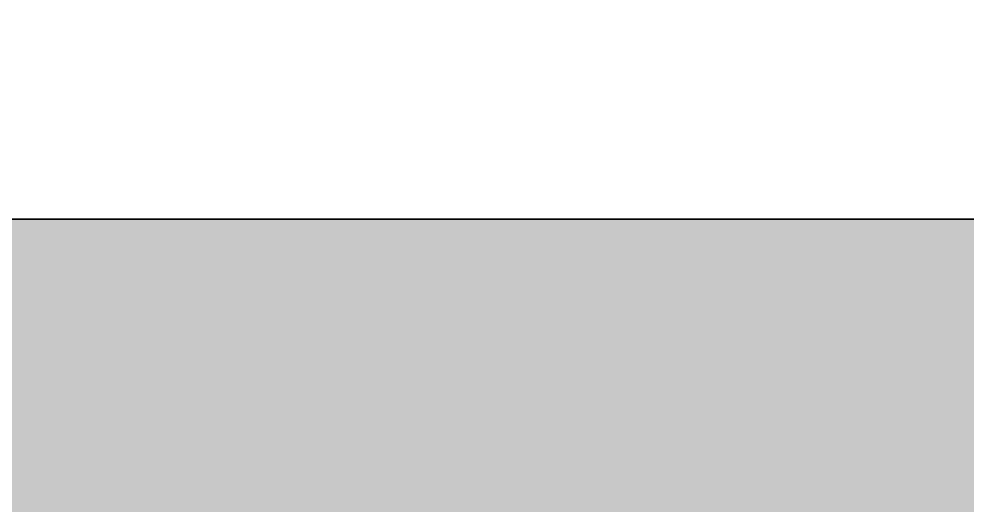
# Model space of a CAD drawing. Header units: millimetres. Extents: x -153298 to 620751, y -313239 to 250031.
# Drawn here: x 86097 to 86345.9, y -226670.2 to -226542.7 of the extents above; entities that cross this region are included whole.
import ezdxf

# ---------------------------------------------------------------- set-up
doc = ezdxf.new("R2010")
doc.units = ezdxf.units.MM
doc.linetypes.add('DPA_Hidden 50', pattern=[3, 2, -1])
for name, color, linetype, lineweight in [('A-DETL-GENF', 7, 'Continuous', 35), ('A-DETL-THIN', 7, 'Continuous', 25), ('A-FLOR-E', 7, 'Continuous', 35)]:
    doc.layers.add(name, color=color, linetype=linetype, lineweight=lineweight)

# ---------------------------------------------------------------- blocks, each defined once
blk = doc.blocks.new('DPA_AN_Callout - DPA_AN_Callout-15536224-2150-01 ENTRANCE 1 ELEVATION 4')
at = {"layer": 'A-DETL-GENF', "color": 7, "linetype": 'DPA_Hidden 50', "lineweight": 50}
blk.add_arc((18802.14, 101451.74), 500, 270, 0, dxfattribs=at)

msp = doc.modelspace()

# ---------------------------------------------------------------- hatches: boundary and pattern name
at = {"layer": 'A-DETL-GENF', "lineweight": 9}
h = msp.add_hatch(dxfattribs=at)
h.set_pattern_fill('FP_13', style=0, pattern_type=2)
h.set_pattern_definition([(45, (67238.43, -327895.2), (0, 449.0128), [317.5, -317.5]), (45, (67154.24, -327811), (0, 449.0128), [317.5, -317.5]), (45, (67070.05, -327726.82), (0, 449.0128), [317.5, -317.5]), (135, (67070.05, -327670.7), (-449.0128, 3e-14), [317.5, -317.5]), (135, (67154.24, -327586.5), (-449.0128, 3e-14), [317.5, -317.5]), (135, (67238.43, -327502.3), (-449.0128, 3e-14), [317.5, -317.5])])
h.paths.add_polyline_path([(60826.1637, -228646.2825), (100801.9779, -228646.2825), (100801.9779, -226595.1981), (74524.6534, -226595.1981), (74524.6534, -226745.1981), (61790.1108, -226745.1981), (61790.1108, -226595.1981), (60826.1637, -226595.1981), (60826.1637, -227395.3646)])

# ---------------------------------------------------------------- linework, layer by layer
at = {"layer": 'A-DETL-THIN', "color": 7}
msp.add_line((100801.9779, -226595.1981), (74524.6534, -226595.1981), dxfattribs=at)
at = {"layer": 'A-FLOR-E', "color": 7}
msp.add_line((86491.2815, -226595.1981), (81302.7718, -226595.1981), dxfattribs=at)

# ---------------------------------------------------------------- block references
at = {"layer": 'A-DETL-GENF', "color": 7}
msp.add_blockref('DPA_AN_Callout - DPA_AN_Callout-15536224-2150-01 ENTRANCE 1 ELEVATION 4', (67352.626, -327895.1981), dxfattribs=at)

doc.saveas('drawing.dxf')
